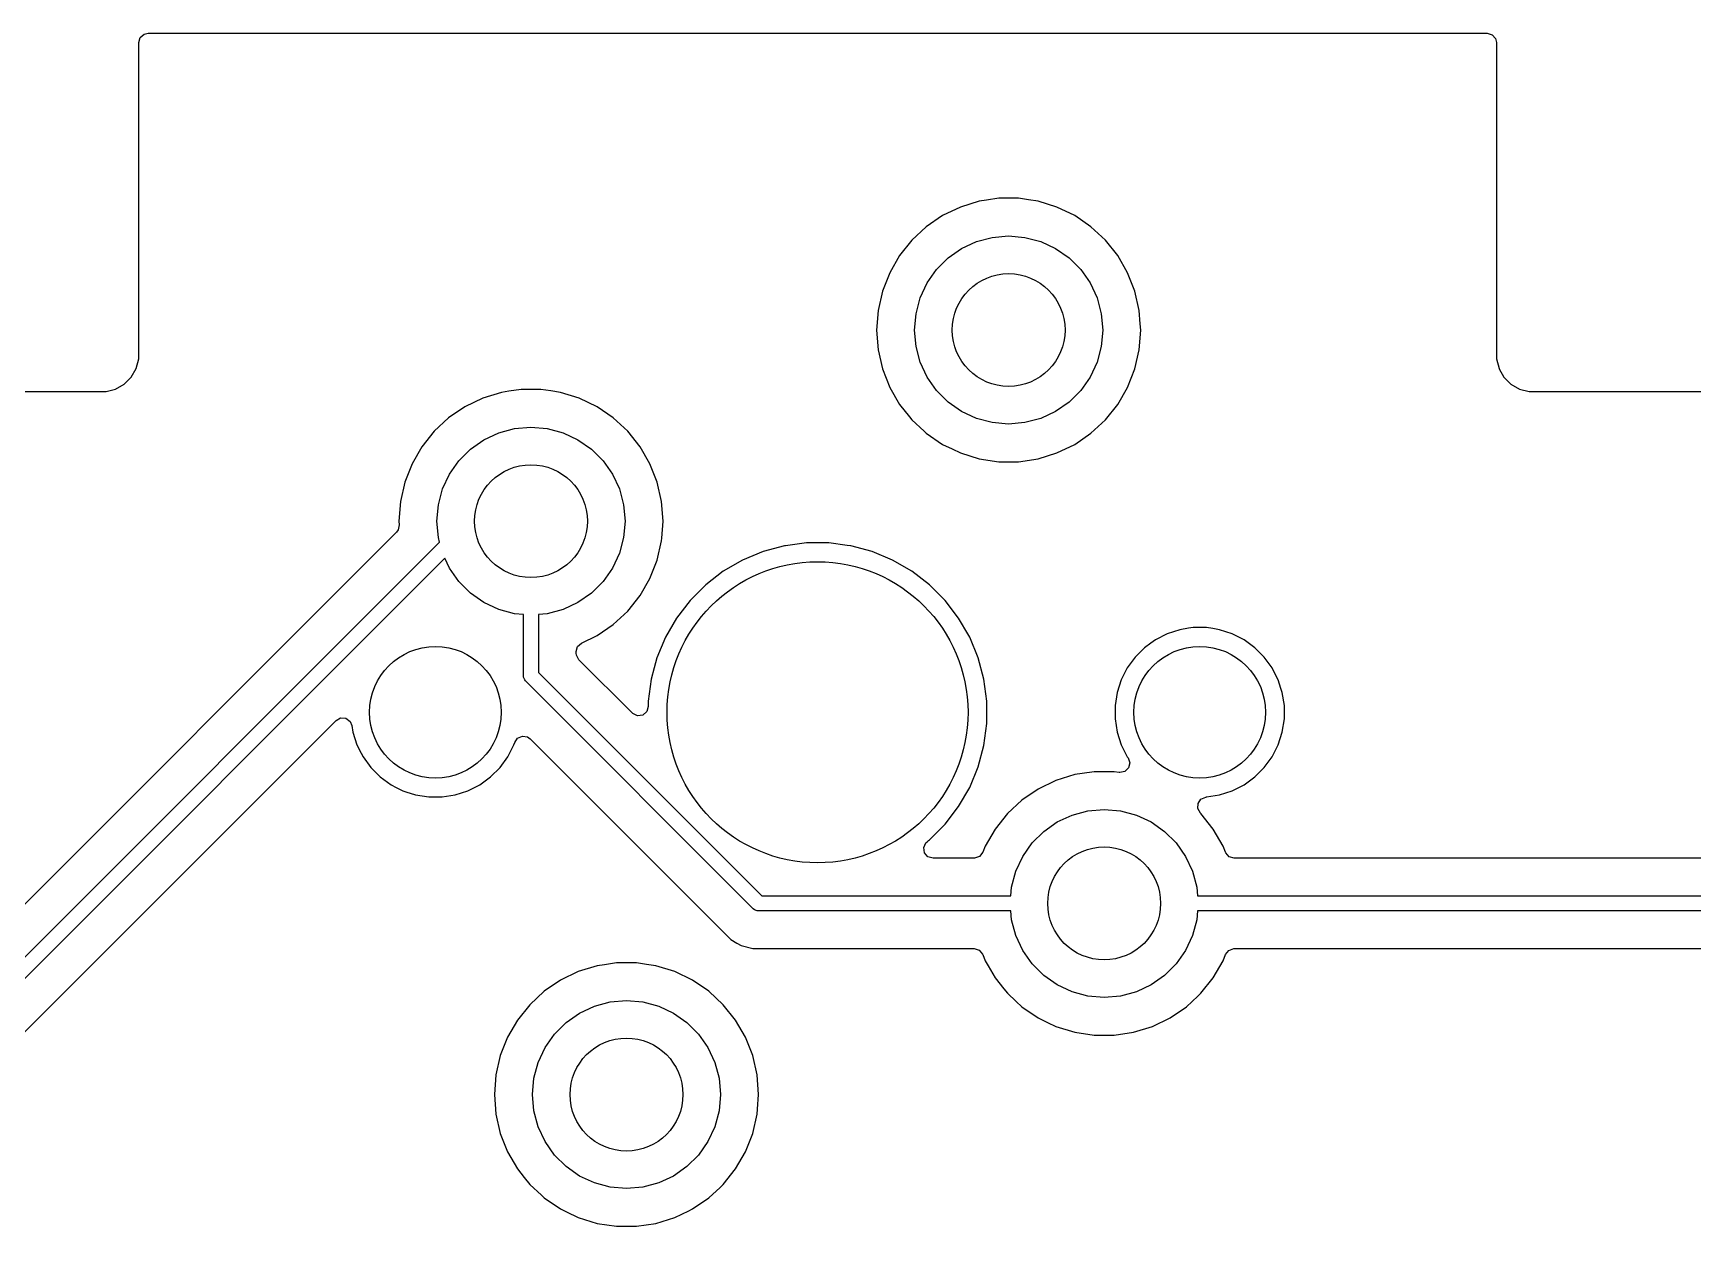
# Model space of a CAD drawing. Extents: x 98 to 223, y -135 to -41.
# Drawn here: x 134.67 to 156.73, y -57.35 to -41.3 of the extents above; entities that cross this region are included whole.
import ezdxf

# ---------------------------------------------------------------- set-up
doc = ezdxf.new("R2010")
doc.units = 0
doc.layers.add('BLACK', color=7, linetype='CONTINUOUS')

msp = doc.modelspace()

# ---------------------------------------------------------------- linework, layer by layer
at = {"layer": 'BLACK', "linetype": 'CONTINUOUS'}
for p, q in [((136.073, -41.42325), (136.092685, -41.356211)), ((136.073, -45.243745), (136.073, -41.42325)), ((136.092685, -41.356211), (136.145489, -41.310456)), ((136.145489, -41.310456), (136.197, -41.29925)), ((136.197, -41.29925), (153.998, -41.29925)), ((153.998, -41.29925), (154.065039, -41.318935)), ((154.065039, -41.318935), (154.110794, -41.371739)), ((154.110794, -41.371739), (154.122, -41.42325)), ((154.122, -41.42325), (154.122, -45.627141)), ((146.996173, -43.609688), (146.759803, -43.723517)), ((147.246876, -43.532356), (146.996173, -43.609688)), ((147.246882, -43.532355), (147.246876, -43.532356)), ((147.246885, -43.532354), (147.246882, -43.532355)), ((147.344747, -43.517603), (147.246885, -43.532354)), ((147.506312, -43.49325), (147.344747, -43.517603)), ((147.506318, -43.49325), (147.506312, -43.49325)), ((147.768682, -43.49325), (147.506318, -43.49325)), ((147.768687, -43.49325), (147.768682, -43.49325)), ((147.903323, -43.513544), (147.768687, -43.49325)), ((148.028115, -43.532354), (147.903323, -43.513544)), ((148.028119, -43.532355), (148.028115, -43.532354)), ((148.028123, -43.532356), (148.028119, -43.532355)), ((148.278827, -43.609688), (148.028123, -43.532356)), ((148.515196, -43.723517), (148.278825, -43.609688)), ((148.278825, -43.609688), (148.278827, -43.609688)), ((146.54302, -43.871317), (146.350698, -44.049764)), ((146.759802, -43.723518), (146.54302, -43.871317)), ((146.759803, -43.723517), (146.759802, -43.723518)), ((148.515197, -43.723518), (148.515196, -43.723517)), ((148.5152, -43.72352), (148.515197, -43.723518)), ((148.515204, -43.723522), (148.5152, -43.72352)), ((148.731979, -43.871317), (148.515204, -43.723522)), ((148.924301, -44.049764), (148.731979, -43.871317)), ((146.350698, -44.049764), (146.187114, -44.254893)), ((147.0125, -44.161218), (147.209975, -44.069134)), ((147.209975, -44.069134), (147.42044, -44.01274)), ((147.42044, -44.01274), (147.6375, -43.99375)), ((147.6375, -43.99375), (147.85456, -44.01274)), ((147.85456, -44.01274), (148.065025, -44.069134)), ((148.065025, -44.069134), (148.2625, -44.161218)), ((148.924304, -44.049768), (148.924301, -44.049764)), ((148.924305, -44.049769), (148.924304, -44.049768)), ((149.087886, -44.254893), (148.924305, -44.049769)), ((146.187114, -44.254893), (146.055932, -44.482106)), ((146.679944, -44.440265), (146.834015, -44.286194)), ((146.834015, -44.286194), (147.0125, -44.161218)), ((148.2625, -44.161218), (148.440985, -44.286194)), ((148.440985, -44.286194), (148.595056, -44.440265)), ((149.219068, -44.482107), (149.087886, -44.254893)), ((146.055932, -44.482106), (145.960082, -44.726328)), ((146.554968, -44.61875), (146.679944, -44.440265)), ((148.595056, -44.440265), (148.720032, -44.61875)), ((149.31492, -44.726334), (149.219068, -44.482107)), ((145.960076, -44.726347), (145.901697, -44.982124)), ((145.960082, -44.726328), (145.960076, -44.726347)), ((146.462884, -44.816225), (146.554968, -44.61875)), ((148.720032, -44.61875), (148.812116, -44.816225)), ((149.373302, -44.98212), (149.31492, -44.726334)), ((145.901696, -44.982129), (145.882092, -45.243745)), ((145.901697, -44.982124), (145.901696, -44.982129)), ((146.40649, -45.02669), (146.462884, -44.816225)), ((148.812116, -44.816225), (148.86851, -45.02669)), ((149.373302, -44.982124), (149.373302, -44.98212)), ((149.373303, -44.982129), (149.373302, -44.982124)), ((149.386688, -45.16075), (149.373303, -44.982129)), ((146.3875, -45.24375), (146.40649, -45.02669)), ((148.86851, -45.02669), (148.8875, -45.24375)), ((149.392908, -45.24375), (149.386688, -45.16075)), ((136.073, -45.627142), (136.073, -45.243745)), ((145.882092, -45.243745), (145.882092, -45.243754)), ((145.882092, -45.243754), (145.901696, -45.50537)), ((146.40649, -45.46081), (146.3875, -45.24375)), ((148.8875, -45.24375), (148.86851, -45.46081)), ((149.373302, -45.50538), (149.392908, -45.24375)), ((136.038892, -45.754436), (136.073, -45.627142)), ((145.901696, -45.50537), (145.901697, -45.505375)), ((145.901697, -45.505375), (145.960076, -45.761152)), ((146.462884, -45.671275), (146.40649, -45.46081)), ((148.86851, -45.46081), (148.812116, -45.671275)), ((149.31492, -45.761166), (149.373302, -45.50538)), ((154.122, -45.627141), (154.156108, -45.754437)), ((135.879814, -45.96175), (135.973, -45.868564)), ((135.973, -45.868564), (136.038892, -45.754436)), ((145.960076, -45.761152), (145.960078, -45.761161)), ((145.960078, -45.761161), (145.96008, -45.761166)), ((145.96008, -45.761166), (146.055932, -46.005393)), ((146.554968, -45.86875), (146.462884, -45.671275)), ((146.679944, -46.047235), (146.554968, -45.86875)), ((148.720032, -45.86875), (148.595056, -46.047235)), ((148.812116, -45.671275), (148.720032, -45.86875)), ((149.219068, -46.005393), (149.31492, -45.761166)), ((154.156108, -45.754437), (154.159996, -45.761171)), ((154.159996, -45.761171), (154.222, -45.868564)), ((154.222, -45.868564), (154.315186, -45.96175)), ((117.147, -46.06175), (135.63839, -46.06175)), ((135.63839, -46.06175), (135.638392, -46.06175)), ((135.638392, -46.06175), (135.765686, -46.027642)), ((135.765686, -46.027642), (135.879814, -45.96175)), ((140.896876, -46.072356), (140.646173, -46.149688)), ((140.896882, -46.072355), (140.896876, -46.072356)), ((140.896885, -46.072354), (140.896882, -46.072355)), ((140.994747, -46.057603), (140.896885, -46.072354)), ((141.156312, -46.03325), (140.994747, -46.057603)), ((141.156318, -46.03325), (141.156312, -46.03325)), ((141.418682, -46.03325), (141.156318, -46.03325)), ((141.418687, -46.03325), (141.418682, -46.03325)), ((141.553323, -46.053544), (141.418687, -46.03325)), ((141.678115, -46.072354), (141.553323, -46.053544)), ((141.678119, -46.072355), (141.678115, -46.072354)), ((141.678123, -46.072356), (141.678119, -46.072355)), ((141.928827, -46.149688), (141.678123, -46.072356)), ((146.055932, -46.005393), (146.187114, -46.232607)), ((146.834015, -46.201306), (146.679944, -46.047235)), ((148.595056, -46.047235), (148.440985, -46.201306)), ((149.087886, -46.232607), (149.219068, -46.005393)), ((154.315186, -45.96175), (154.429314, -46.027642)), ((154.429314, -46.027642), (154.556608, -46.06175)), ((154.556608, -46.06175), (154.688392, -46.06175)), ((154.688392, -46.06175), (173.048, -46.06175)), ((140.409802, -46.263518), (140.19302, -46.411317)), ((140.409803, -46.263517), (140.409802, -46.263518)), ((140.646173, -46.149688), (140.409803, -46.263517)), ((142.165196, -46.263517), (141.928825, -46.149688)), ((141.928825, -46.149688), (141.928827, -46.149688)), ((142.165197, -46.263518), (142.165196, -46.263517)), ((142.1652, -46.26352), (142.165197, -46.263518)), ((142.165204, -46.263522), (142.1652, -46.26352)), ((142.381979, -46.411317), (142.165204, -46.263522)), ((146.187114, -46.232607), (146.319236, -46.398283)), ((147.0125, -46.326282), (146.834015, -46.201306)), ((147.209975, -46.418366), (147.0125, -46.326282)), ((148.2625, -46.326282), (148.065025, -46.418366)), ((148.440985, -46.201306), (148.2625, -46.326282)), ((148.924305, -46.437731), (149.087886, -46.232607)), ((140.19302, -46.411317), (140.000698, -46.589764)), ((141.07044, -46.55274), (141.2875, -46.53375)), ((141.2875, -46.53375), (141.50456, -46.55274)), ((142.574301, -46.589764), (142.381979, -46.411317)), ((146.319236, -46.398283), (146.350698, -46.437735)), ((146.350698, -46.437735), (146.514548, -46.589764)), ((147.42044, -46.47476), (147.209975, -46.418366)), ((147.6375, -46.49375), (147.42044, -46.47476)), ((147.85456, -46.47476), (147.6375, -46.49375)), ((148.065025, -46.418366), (147.85456, -46.47476)), ((148.731979, -46.616183), (148.924305, -46.437731)), ((140.000698, -46.589764), (139.837114, -46.794893)), ((140.484015, -46.826194), (140.6625, -46.701218)), ((140.6625, -46.701218), (140.859975, -46.609134)), ((140.859975, -46.609134), (141.07044, -46.55274)), ((141.50456, -46.55274), (141.715025, -46.609134)), ((141.715025, -46.609134), (141.9125, -46.701218)), ((141.9125, -46.701218), (142.090985, -46.826194)), ((142.574304, -46.589768), (142.574301, -46.589764)), ((142.574305, -46.589769), (142.574304, -46.589768)), ((142.737886, -46.794893), (142.574305, -46.589769)), ((146.514548, -46.589764), (146.543021, -46.616183)), ((146.543021, -46.616183), (146.759796, -46.763978)), ((146.759796, -46.763978), (146.759801, -46.76398)), ((146.759801, -46.76398), (146.759802, -46.763981)), ((146.759802, -46.763981), (146.759803, -46.763982)), ((146.759803, -46.763982), (146.885343, -46.824438)), ((148.278823, -46.877813), (148.515204, -46.763978)), ((148.515204, -46.763978), (148.731979, -46.616183)), ((139.837114, -46.794893), (139.705932, -47.022106)), ((140.204968, -47.15875), (140.329944, -46.980265)), ((140.329944, -46.980265), (140.484015, -46.826194)), ((142.090985, -46.826194), (142.245056, -46.980265)), ((142.245056, -46.980265), (142.370032, -47.15875)), ((142.869068, -47.022107), (142.737886, -46.794893)), ((146.885343, -46.824438), (146.996173, -46.877811)), ((146.996173, -46.877811), (146.996174, -46.877811)), ((146.996174, -46.877811), (146.996177, -46.877813)), ((146.996177, -46.877813), (147.246885, -46.955146)), ((147.246885, -46.955146), (147.506318, -46.99425)), ((147.768682, -46.99425), (148.028115, -46.955146)), ((148.028115, -46.955146), (148.278823, -46.877813)), ((139.705932, -47.022106), (139.610082, -47.266328)), ((140.112884, -47.356225), (140.204968, -47.15875)), ((142.370032, -47.15875), (142.462116, -47.356225)), ((142.96492, -47.266334), (142.869068, -47.022107)), ((147.506318, -46.99425), (147.768682, -46.99425)), ((139.610076, -47.266347), (139.551697, -47.522124)), ((139.610082, -47.266328), (139.610076, -47.266347)), ((140.05649, -47.56669), (140.112884, -47.356225)), ((142.462116, -47.356225), (142.51851, -47.56669)), ((143.023302, -47.52212), (142.96492, -47.266334)), ((139.551696, -47.522129), (139.532092, -47.783745)), ((139.551697, -47.522124), (139.551696, -47.522129)), ((140.0375, -47.78375), (140.05649, -47.56669)), ((142.51851, -47.56669), (142.5375, -47.78375)), ((143.023302, -47.522124), (143.023302, -47.52212)), ((143.023303, -47.522129), (143.023302, -47.522124)), ((143.042908, -47.783745), (143.023303, -47.522129)), ((139.535678, -47.83161), (139.521058, -47.899933)), ((139.532092, -47.783745), (139.532092, -47.783753)), ((139.532092, -47.783753), (139.535678, -47.83161)), ((140.05649, -48.00081), (140.0375, -47.78375)), ((142.5375, -47.78375), (142.51851, -48.00081)), ((143.026074, -48.008391), (143.042908, -47.783754)), ((143.042908, -47.783754), (143.042908, -47.783745)), ((131.001979, -57.134098), (140.073137, -48.06294)), ((139.499706, -47.928557), (132.449365, -54.978898)), ((139.521058, -47.899933), (139.499706, -47.928557)), ((140.073137, -48.06294), (140.05649, -48.00081)), ((142.51851, -48.00081), (142.462116, -48.211275)), ((142.96492, -48.301166), (143.023302, -48.04538)), ((143.023302, -48.04538), (143.026074, -48.008391)), ((144.949986, -48.07325), (144.671585, -48.109903)), ((144.949994, -48.07325), (144.949986, -48.07325)), ((145.245006, -48.07325), (144.949994, -48.07325)), ((145.245013, -48.07325), (145.245006, -48.07325)), ((145.488613, -48.105321), (145.245013, -48.07325)), ((140.14302, -48.275901), (131.071862, -57.347059)), ((140.204968, -48.40875), (140.14302, -48.275901)), ((142.462116, -48.211275), (142.370032, -48.40875)), ((142.869068, -48.545393), (142.96492, -48.301166)), ((144.099989, -48.301008), (143.844506, -48.448511)), ((144.099999, -48.301004), (144.099989, -48.301008)), ((144.372538, -48.188114), (144.099999, -48.301004)), ((144.372548, -48.188111), (144.372538, -48.188114)), ((144.657507, -48.111757), (144.372548, -48.188111)), ((144.671585, -48.109903), (144.657507, -48.111757)), ((145.537493, -48.111757), (145.488613, -48.105321)), ((145.822452, -48.188111), (145.537493, -48.111757)), ((145.822454, -48.188112), (145.822452, -48.188111)), ((145.822461, -48.188114), (145.822454, -48.188112)), ((146.095, -48.301004), (145.822461, -48.188114)), ((146.09501, -48.301008), (146.095, -48.301004)), ((146.350493, -48.448511), (146.09501, -48.301008)), ((140.329944, -48.587235), (140.204968, -48.40875)), ((142.370032, -48.40875), (142.245056, -48.587235)), ((143.844506, -48.448511), (143.610459, -48.628102)), ((146.58454, -48.628102), (146.350493, -48.448511)), ((140.484015, -48.741306), (140.329944, -48.587235)), ((140.6625, -48.866282), (140.484015, -48.741306)), ((142.090985, -48.741306), (141.9125, -48.866282)), ((142.245056, -48.587235), (142.090985, -48.741306)), ((142.737886, -48.772607), (142.869068, -48.545393)), ((143.610452, -48.628108), (143.401858, -48.836702)), ((143.610459, -48.628102), (143.610452, -48.628108)), ((146.584547, -48.628108), (146.58454, -48.628102)), ((146.793141, -48.836702), (146.584547, -48.628108)), ((140.859975, -48.958366), (140.6625, -48.866282)), ((141.07044, -49.01476), (140.859975, -48.958366)), ((141.715025, -48.958366), (141.50456, -49.01476)), ((141.9125, -48.866282), (141.715025, -48.958366)), ((142.381979, -49.156183), (142.574305, -48.977731)), ((142.574305, -48.977731), (142.737886, -48.772607)), ((143.401852, -48.836709), (143.222261, -49.070756)), ((143.401858, -48.836702), (143.401852, -48.836709)), ((146.793147, -48.836709), (146.793141, -48.836702)), ((146.972738, -49.070756), (146.793147, -48.836709)), ((141.1875, -49.025001), (141.07044, -49.01476)), ((141.1875, -49.837152), (141.1875, -49.025001)), ((141.50456, -49.01476), (141.3875, -49.025001)), ((141.3875, -49.025001), (141.3875, -49.79573)), ((142.165204, -49.303978), (142.381979, -49.156183)), ((143.222261, -49.070756), (143.074758, -49.326239)), ((147.107388, -49.303978), (146.972738, -49.070756)), ((150.088921, -49.19825), (150.030595, -49.207488)), ((150.266079, -49.19825), (150.088921, -49.19825)), ((150.353567, -49.212107), (150.266079, -49.19825)), ((141.907685, -49.448347), (141.958198, -49.403666)), ((141.958198, -49.403666), (142.165204, -49.303978)), ((143.074754, -49.326249), (142.961864, -49.598788)), ((143.074758, -49.326239), (143.074754, -49.326249)), ((147.120243, -49.326243), (147.107388, -49.303978)), ((147.233139, -49.598798), (147.120243, -49.326243)), ((149.529072, -49.403666), (149.444286, -49.465267)), ((149.587609, -49.361136), (149.529072, -49.403666)), ((149.745457, -49.280707), (149.587609, -49.361136)), ((149.74546, -49.280706), (149.745457, -49.280707)), ((149.913943, -49.225964), (149.74546, -49.280706)), ((150.030595, -49.207488), (149.913943, -49.225964)), ((150.441056, -49.225964), (150.353567, -49.212107)), ((150.609539, -49.280706), (150.441056, -49.225964)), ((150.609542, -49.280707), (150.609539, -49.280706)), ((150.76739, -49.361136), (150.609542, -49.280707)), ((150.910714, -49.465267), (150.76739, -49.361136)), ((141.888, -49.515386), (141.907685, -49.448347)), ((141.888, -49.537055), (141.888, -49.515386)), ((141.890834, -49.563413), (141.888, -49.537055)), ((141.924319, -49.624736), (141.890834, -49.563413)), ((142.635319, -50.335736), (141.924319, -49.624736)), ((142.961861, -49.598798), (142.925672, -49.73386)), ((142.961864, -49.598788), (142.961861, -49.598798)), ((147.309493, -49.883757), (147.233139, -49.598798)), ((149.294169, -49.624736), (149.214886, -49.733859)), ((149.319017, -49.590536), (149.294169, -49.624736)), ((149.319019, -49.590534), (149.319017, -49.590536)), ((149.444283, -49.465269), (149.319019, -49.590533)), ((149.319019, -49.590533), (149.319019, -49.590534)), ((149.444284, -49.465269), (149.444283, -49.465269)), ((149.444286, -49.465267), (149.444284, -49.465269)), ((151.035983, -49.590536), (150.910714, -49.465267)), ((151.140114, -49.73386), (151.035983, -49.590536)), ((141.189421, -49.856661), (141.1875, -49.837152)), ((141.204353, -49.892709), (141.189421, -49.856661)), ((141.3875, -49.79573), (144.35552, -52.76375)), ((142.925672, -49.73386), (142.885508, -49.883754)), ((149.214886, -49.733859), (149.134457, -49.891707)), ((151.145601, -49.744629), (151.140114, -49.73386)), ((151.220542, -49.891707), (151.145601, -49.744629)), ((141.216789, -49.907863), (141.204353, -49.892709)), ((144.243387, -52.934461), (141.216789, -49.907863)), ((142.885506, -49.883765), (142.847, -50.176236)), ((142.885508, -49.883754), (142.885506, -49.883765)), ((147.348, -50.176244), (147.309493, -49.883757)), ((149.079714, -50.060193), (149.052, -50.235171)), ((149.134456, -49.89171), (149.079714, -50.060193)), ((149.134457, -49.891707), (149.134456, -49.89171)), ((151.220542, -49.891708), (151.220542, -49.891707)), ((151.257757, -50.006245), (151.220542, -49.891708)), ((151.275286, -50.060195), (151.257757, -50.006245)), ((151.303, -50.235171), (151.275286, -50.060195)), ((142.847, -50.248055), (142.827315, -50.315094)), ((142.847, -50.176236), (142.847, -50.248055)), ((147.348, -50.471256), (147.348, -50.176244)), ((149.052, -50.235171), (149.052, -50.412328)), ((151.303, -50.412329), (151.303, -50.235171)), ((133.722988, -55.403745), (138.695636, -50.431097)), ((138.695636, -50.431097), (138.756957, -50.397614)), ((138.756957, -50.397614), (138.826649, -50.402598)), ((138.826649, -50.402598), (138.882582, -50.44447)), ((138.882582, -50.44447), (138.905788, -50.499382)), ((138.905788, -50.499382), (138.919714, -50.587306)), ((142.641797, -50.341768), (142.635319, -50.335736)), ((142.705353, -50.370793), (142.641797, -50.341768)), ((142.774511, -50.360849), (142.705353, -50.370793)), ((142.827315, -50.315094), (142.774511, -50.360849)), ((147.309493, -50.763743), (147.348, -50.471256)), ((149.052, -50.412328), (149.079714, -50.587306)), ((151.275286, -50.587305), (151.303, -50.412329)), ((138.919714, -50.587306), (138.974456, -50.755789)), ((141.060542, -50.755792), (141.070692, -50.724554)), ((141.070692, -50.724554), (141.110129, -50.666879)), ((141.110129, -50.666879), (141.174487, -50.63968)), ((141.174487, -50.63968), (141.243334, -50.651594)), ((141.243334, -50.651594), (141.276304, -50.675191)), ((141.276304, -50.675191), (143.829237, -53.228124)), ((149.079714, -50.587306), (149.134456, -50.755789)), ((151.220542, -50.755792), (151.275286, -50.587305)), ((138.974456, -50.755789), (138.974457, -50.755792)), ((138.974457, -50.755792), (139.031258, -50.867268)), ((139.031258, -50.867268), (139.054886, -50.91364)), ((139.054886, -50.91364), (139.159017, -51.056964)), ((140.875983, -51.056964), (140.980114, -50.91364)), ((140.980114, -50.91364), (141.060542, -50.755792)), ((147.233139, -51.048702), (147.309493, -50.763743)), ((149.134456, -50.755789), (149.134457, -50.755792)), ((149.134457, -50.755792), (149.214887, -50.913642)), ((149.214887, -50.913642), (149.225298, -50.927972)), ((149.225298, -50.927972), (149.248777, -50.993779)), ((151.035983, -51.056964), (151.140114, -50.91364)), ((151.140114, -50.91364), (151.220542, -50.755792)), ((139.159017, -51.056964), (139.284286, -51.182233)), ((139.284286, -51.182233), (139.42761, -51.286364)), ((140.60739, -51.286364), (140.750714, -51.182233)), ((140.750714, -51.182233), (140.875983, -51.056964)), ((147.120243, -51.321257), (147.233139, -51.048702)), ((148.516876, -51.152356), (148.266173, -51.229688)), ((148.516882, -51.152355), (148.516876, -51.152356)), ((148.516885, -51.152354), (148.516882, -51.152355)), ((148.614747, -51.137603), (148.516885, -51.152354)), ((148.776312, -51.11325), (148.614747, -51.137603)), ((148.776318, -51.11325), (148.776312, -51.11325)), ((149.038682, -51.11325), (148.776318, -51.11325)), ((149.038689, -51.11325), (149.038682, -51.11325)), ((149.106498, -51.123471), (149.038689, -51.11325)), ((149.114366, -51.124401), (149.106498, -51.123471)), ((149.182844, -51.110526), (149.114366, -51.124401)), ((149.232951, -51.061832), (149.182844, -51.110526)), ((149.248777, -50.993779), (149.232951, -51.061832)), ((150.76739, -51.286364), (150.910714, -51.182233)), ((150.910714, -51.182233), (151.035983, -51.056964)), ((139.42761, -51.286364), (139.496077, -51.32125)), ((139.496077, -51.32125), (139.585457, -51.366792)), ((139.585457, -51.366792), (139.58546, -51.366793)), ((139.58546, -51.366793), (139.622052, -51.378682)), ((139.622052, -51.378682), (139.753945, -51.421536)), ((140.281055, -51.421536), (140.449542, -51.366792)), ((140.449542, -51.366792), (140.60739, -51.286364)), ((146.972738, -51.576744), (147.120243, -51.321257)), ((148.029802, -51.343518), (147.81302, -51.491317)), ((148.029803, -51.343517), (148.029802, -51.343518)), ((148.266173, -51.229688), (148.029803, -51.343517)), ((150.441055, -51.421536), (150.609542, -51.366792)), ((150.609542, -51.366792), (150.76739, -51.286364)), ((139.753945, -51.421536), (139.928921, -51.44925)), ((139.928921, -51.44925), (139.928922, -51.44925)), ((139.928922, -51.44925), (140.106078, -51.44925)), ((140.106078, -51.44925), (140.106079, -51.44925)), ((140.106079, -51.44925), (140.281055, -51.421536)), ((146.793146, -51.810792), (146.972738, -51.576744)), ((147.81302, -51.491317), (147.620698, -51.669764)), ((148.69044, -51.63274), (148.9075, -51.61375)), ((148.9075, -51.61375), (149.12456, -51.63274)), ((150.152366, -51.604004), (150.154739, -51.534175)), ((150.188122, -51.664031), (150.152366, -51.604004)), ((150.154739, -51.534175), (150.194488, -51.476714)), ((150.194488, -51.476714), (150.258993, -51.449865)), ((150.258993, -51.449865), (150.262727, -51.449514)), ((150.262727, -51.449514), (150.266076, -51.44925)), ((150.266076, -51.44925), (150.266079, -51.44925)), ((150.266079, -51.44925), (150.441055, -51.421536)), ((146.584542, -52.019396), (146.793146, -51.810792)), ((147.620698, -51.669764), (147.457114, -51.874893)), ((148.104015, -51.906194), (148.2825, -51.781218)), ((148.2825, -51.781218), (148.479975, -51.689134)), ((148.479975, -51.689134), (148.69044, -51.63274)), ((149.12456, -51.63274), (149.335025, -51.689134)), ((149.335025, -51.689134), (149.5325, -51.781218)), ((149.5325, -51.781218), (149.710985, -51.906194)), ((150.194298, -51.669761), (150.188122, -51.664031)), ((150.194299, -51.669762), (150.194298, -51.669761)), ((150.194303, -51.669767), (150.194299, -51.669762)), ((150.194305, -51.669769), (150.194303, -51.669767)), ((150.357886, -51.874893), (150.194305, -51.669769)), ((146.5093, -52.121603), (146.538325, -52.058047)), ((146.538325, -52.058047), (146.556552, -52.040874)), ((146.556552, -52.040874), (146.57225, -52.028828)), ((146.57225, -52.028828), (146.584542, -52.019396)), ((147.457114, -51.874893), (147.325935, -52.1021)), ((147.824968, -52.23875), (147.949944, -52.060265)), ((147.949944, -52.060265), (148.104015, -51.906194)), ((149.710985, -51.906194), (149.865056, -52.060265)), ((149.865056, -52.060265), (149.990032, -52.23875)), ((150.489068, -52.102107), (150.357886, -51.874893)), ((146.519244, -52.190761), (146.5093, -52.121603)), ((146.564999, -52.243565), (146.519244, -52.190761)), ((146.632038, -52.26325), (146.564999, -52.243565)), ((147.178147, -52.26325), (146.632038, -52.26325)), ((147.18489, -52.263067), (147.178147, -52.26325)), ((147.25076, -52.239766), (147.18489, -52.263067)), ((147.293573, -52.184555), (147.25076, -52.239766)), ((147.325932, -52.102107), (147.293573, -52.184555)), ((147.325935, -52.1021), (147.325932, -52.102105)), ((147.325932, -52.102105), (147.325932, -52.102107)), ((147.732884, -52.436225), (147.824968, -52.23875)), ((149.990032, -52.23875), (150.082116, -52.436225)), ((150.521441, -52.184592), (150.489068, -52.102107)), ((150.524059, -52.190761), (150.521441, -52.184592)), ((150.569814, -52.243565), (150.524059, -52.190761)), ((150.636853, -52.26325), (150.569814, -52.243565)), ((158.507689, -52.26325), (150.636853, -52.26325)), ((147.67649, -52.64669), (147.732884, -52.436225)), ((150.082116, -52.436225), (150.13851, -52.64669)), ((147.666249, -52.76375), (147.67649, -52.64669)), ((150.13851, -52.64669), (150.148751, -52.76375)), ((144.258541, -52.946897), (144.243387, -52.934461)), ((144.294589, -52.961829), (144.258541, -52.946897)), ((144.35552, -52.76375), (147.666249, -52.76375)), ((150.148751, -52.76375), (159.106608, -52.76375)), ((144.314098, -52.96375), (144.294589, -52.961829)), ((147.666249, -52.96375), (144.314098, -52.96375)), ((147.67649, -53.08081), (147.666249, -52.96375)), ((147.732884, -53.291275), (147.67649, -53.08081)), ((150.13851, -53.08081), (150.082116, -53.291275)), ((150.148751, -52.96375), (150.13851, -53.08081)), ((159.160198, -52.96375), (150.148751, -52.96375)), ((143.829237, -53.228124), (143.829247, -53.228135)), ((143.829247, -53.228135), (143.833577, -53.232465)), ((143.833577, -53.232465), (143.833578, -53.232466)), ((143.833578, -53.232466), (143.945382, -53.34427)), ((143.945382, -53.34427), (144.025636, -53.390604)), ((144.025636, -53.390604), (144.082313, -53.423327)), ((147.824968, -53.48875), (147.732884, -53.291275)), ((150.082116, -53.291275), (149.990032, -53.48875)), ((144.082313, -53.423327), (144.235041, -53.464251)), ((144.235041, -53.464251), (144.235044, -53.464251)), ((144.235044, -53.464251), (144.400751, -53.464251)), ((144.400751, -53.464251), (144.400767, -53.46425)), ((144.400767, -53.46425), (147.178147, -53.46425)), ((147.178147, -53.46425), (147.245186, -53.483935)), ((147.245186, -53.483935), (147.290941, -53.536739)), ((147.290941, -53.536739), (147.293558, -53.542907)), ((147.293558, -53.542907), (147.325932, -53.625393)), ((147.949944, -53.667235), (147.824968, -53.48875)), ((149.990032, -53.48875), (149.865056, -53.667235)), ((150.489068, -53.625393), (150.521426, -53.542944)), ((150.521426, -53.542944), (150.56424, -53.487734)), ((150.56424, -53.487734), (150.63011, -53.464433)), ((150.63011, -53.464433), (150.636853, -53.46425)), ((150.636853, -53.46425), (158.774614, -53.46425)), ((141.916173, -53.769688), (141.679803, -53.883517)), ((142.166876, -53.692356), (141.916173, -53.769688)), ((142.166882, -53.692355), (142.166876, -53.692356)), ((142.166885, -53.692354), (142.166882, -53.692355)), ((142.264747, -53.677603), (142.166885, -53.692354)), ((142.426312, -53.65325), (142.264747, -53.677603)), ((142.426318, -53.65325), (142.426312, -53.65325)), ((142.688682, -53.65325), (142.426318, -53.65325)), ((142.688687, -53.65325), (142.688682, -53.65325)), ((142.823323, -53.673544), (142.688687, -53.65325)), ((142.948115, -53.692354), (142.823323, -53.673544)), ((142.948119, -53.692355), (142.948115, -53.692354)), ((142.948123, -53.692356), (142.948119, -53.692355)), ((143.198827, -53.769688), (142.948123, -53.692356)), ((143.435196, -53.883517), (143.198825, -53.769688)), ((143.198825, -53.769688), (143.198827, -53.769688)), ((147.325932, -53.625393), (147.325934, -53.625396)), ((147.325934, -53.625396), (147.325935, -53.625399)), ((147.325935, -53.625399), (147.364593, -53.692356)), ((147.364593, -53.692356), (147.457114, -53.852607)), ((148.104015, -53.821306), (147.949944, -53.667235)), ((148.2825, -53.946282), (148.104015, -53.821306)), ((149.710985, -53.821306), (149.5325, -53.946282)), ((149.865056, -53.667235), (149.710985, -53.821306)), ((150.357886, -53.852607), (150.489068, -53.625393)), ((141.46302, -54.031317), (141.270698, -54.209764)), ((141.679802, -53.883518), (141.46302, -54.031317)), ((141.679803, -53.883517), (141.679802, -53.883518)), ((143.435197, -53.883518), (143.435196, -53.883517)), ((143.4352, -53.88352), (143.435197, -53.883518)), ((143.435204, -53.883522), (143.4352, -53.88352)), ((143.651979, -54.031317), (143.435204, -53.883522)), ((143.844301, -54.209764), (143.651979, -54.031317)), ((147.457114, -53.852607), (147.572543, -53.99735)), ((147.572543, -53.99735), (147.620698, -54.057735)), ((148.479975, -54.038366), (148.2825, -53.946282)), ((148.69044, -54.09476), (148.479975, -54.038366)), ((149.335025, -54.038366), (149.12456, -54.09476)), ((149.5325, -53.946282), (149.335025, -54.038366)), ((150.194305, -54.057731), (150.357886, -53.852607)), ((141.270698, -54.209764), (141.107114, -54.414893)), ((141.9325, -54.321218), (142.129975, -54.229134)), ((142.129975, -54.229134), (142.34044, -54.17274)), ((142.34044, -54.17274), (142.5575, -54.15375)), ((142.5575, -54.15375), (142.77456, -54.17274)), ((142.77456, -54.17274), (142.985025, -54.229134)), ((142.985025, -54.229134), (143.1825, -54.321218)), ((143.844304, -54.209768), (143.844301, -54.209764)), ((143.844305, -54.209769), (143.844304, -54.209768)), ((144.007886, -54.414893), (143.844305, -54.209769)), ((147.620698, -54.057735), (147.737226, -54.165856)), ((147.737226, -54.165856), (147.813021, -54.236183)), ((147.813021, -54.236183), (148.029796, -54.383978)), ((148.9075, -54.11375), (148.69044, -54.09476)), ((149.12456, -54.09476), (148.9075, -54.11375)), ((149.785204, -54.383978), (150.001979, -54.236183)), ((150.001979, -54.236183), (150.151233, -54.097695)), ((150.151233, -54.097695), (150.194301, -54.057735)), ((150.194301, -54.057733), (150.194305, -54.057731)), ((150.194301, -54.057735), (150.194301, -54.057733)), ((141.107114, -54.414893), (140.975932, -54.642106)), ((141.599944, -54.600265), (141.754015, -54.446194)), ((141.754015, -54.446194), (141.9325, -54.321218)), ((143.1825, -54.321218), (143.360985, -54.446194)), ((143.360985, -54.446194), (143.515056, -54.600265)), ((144.139068, -54.642107), (144.007886, -54.414893)), ((148.029796, -54.383978), (148.029801, -54.38398)), ((148.029801, -54.38398), (148.029802, -54.383981)), ((148.029802, -54.383981), (148.029803, -54.383982)), ((148.029803, -54.383982), (148.155343, -54.444438)), ((148.155343, -54.444438), (148.266173, -54.497811)), ((149.548823, -54.497813), (149.785204, -54.383978)), ((140.975932, -54.642106), (140.880082, -54.886328)), ((141.474968, -54.77875), (141.599944, -54.600265)), ((143.515056, -54.600265), (143.640032, -54.77875)), ((144.23492, -54.886334), (144.139068, -54.642107)), ((148.266173, -54.497811), (148.266174, -54.497811)), ((148.266174, -54.497811), (148.266177, -54.497813)), ((148.266177, -54.497813), (148.516885, -54.575146)), ((148.516885, -54.575146), (148.776318, -54.61425)), ((148.776318, -54.61425), (149.038682, -54.61425)), ((149.038682, -54.61425), (149.298115, -54.575146)), ((149.298115, -54.575146), (149.548823, -54.497813)), ((140.880076, -54.886347), (140.821697, -55.142124)), ((140.880082, -54.886328), (140.880076, -54.886347)), ((141.382884, -54.976225), (141.474968, -54.77875)), ((143.640032, -54.77875), (143.732116, -54.976225)), ((144.293302, -55.14212), (144.23492, -54.886334)), ((140.821696, -55.142129), (140.802092, -55.403745)), ((140.821697, -55.142124), (140.821696, -55.142129)), ((141.32649, -55.18669), (141.382884, -54.976225)), ((143.732116, -54.976225), (143.78851, -55.18669)), ((144.293302, -55.142124), (144.293302, -55.14212)), ((144.293303, -55.142129), (144.293302, -55.142124)), ((144.312908, -55.403745), (144.293303, -55.142129)), ((141.3075, -55.40375), (141.32649, -55.18669)), ((143.78851, -55.18669), (143.8075, -55.40375)), ((140.802092, -55.403745), (140.802092, -55.403754)), ((140.802092, -55.403754), (140.821696, -55.66537)), ((141.32649, -55.62081), (141.3075, -55.40375)), ((143.8075, -55.40375), (143.78851, -55.62081)), ((144.298355, -55.597956), (144.312908, -55.403754)), ((144.312908, -55.403754), (144.312908, -55.403745)), ((140.821696, -55.66537), (140.821697, -55.665375)), ((140.821697, -55.665375), (140.880076, -55.921152)), ((141.382884, -55.831275), (141.32649, -55.62081)), ((143.78851, -55.62081), (143.732116, -55.831275)), ((144.23492, -55.921166), (144.293302, -55.66538)), ((144.293302, -55.66538), (144.298355, -55.597956)), ((140.880076, -55.921152), (140.880078, -55.921161)), ((140.880078, -55.921161), (140.88008, -55.921166)), ((140.88008, -55.921166), (140.975932, -56.165393)), ((141.474968, -56.02875), (141.382884, -55.831275)), ((141.599944, -56.207235), (141.474968, -56.02875)), ((143.640032, -56.02875), (143.515056, -56.207235)), ((143.732116, -55.831275), (143.640032, -56.02875)), ((144.139068, -56.165393), (144.23492, -55.921166)), ((140.975932, -56.165393), (141.107114, -56.392607)), ((141.754015, -56.361306), (141.599944, -56.207235)), ((143.515056, -56.207235), (143.360985, -56.361306)), ((144.007886, -56.392607), (144.139068, -56.165393)), ((141.107114, -56.392607), (141.196654, -56.504886)), ((141.9325, -56.486282), (141.754015, -56.361306)), ((143.360985, -56.361306), (143.1825, -56.486282)), ((143.844305, -56.597731), (144.007886, -56.392607)), ((141.196654, -56.504886), (141.270698, -56.597735)), ((141.270698, -56.597735), (141.42676, -56.742538)), ((142.129975, -56.578366), (141.9325, -56.486282)), ((142.34044, -56.63476), (142.129975, -56.578366)), ((142.5575, -56.65375), (142.34044, -56.63476)), ((142.77456, -56.63476), (142.5575, -56.65375)), ((142.985025, -56.578366), (142.77456, -56.63476)), ((143.1825, -56.486282), (142.985025, -56.578366)), ((143.651979, -56.776183), (143.801559, -56.637393)), ((143.801559, -56.637393), (143.844301, -56.597735)), ((143.844301, -56.597733), (143.844305, -56.597731)), ((143.844301, -56.597735), (143.844301, -56.597733)), ((141.42676, -56.742538), (141.463021, -56.776183)), ((141.463021, -56.776183), (141.679796, -56.923978)), ((143.435204, -56.923978), (143.651979, -56.776183)), ((141.679796, -56.923978), (141.679801, -56.92398)), ((141.679801, -56.92398), (141.679802, -56.923981)), ((141.679802, -56.923981), (141.679803, -56.923982)), ((141.679803, -56.923982), (141.757686, -56.961488)), ((141.757686, -56.961488), (141.916173, -57.037811)), ((141.916173, -57.037811), (141.916174, -57.037811)), ((141.916174, -57.037811), (141.916177, -57.037813)), ((141.916177, -57.037813), (142.166885, -57.115146)), ((142.166885, -57.115146), (142.426318, -57.15425)), ((142.688682, -57.15425), (142.948115, -57.115146)), ((142.948115, -57.115146), (143.198823, -57.037813)), ((143.198823, -57.037813), (143.38729, -56.947052)), ((143.38729, -56.947052), (143.435196, -56.923982)), ((143.435196, -56.923981), (143.435204, -56.923978)), ((143.435196, -56.923982), (143.435196, -56.923981)), ((142.426318, -57.15425), (142.688682, -57.15425))]:
    msp.add_line(p, q, dxfattribs=at)
at = {"layer": 'BLACK'}
for centre, radius in [((147.6375, -45.24375), 0.75), ((141.2875, -47.78375), 0.75), ((145.0975, -50.32375), 2), ((140.0175, -50.32375), 0.875), ((150.1775, -50.32375), 0.875), ((148.9075, -52.86375), 0.75), ((142.5575, -55.40375), 0.75)]:
    msp.add_circle(centre, radius, dxfattribs=at)

doc.saveas('drawing.dxf')
